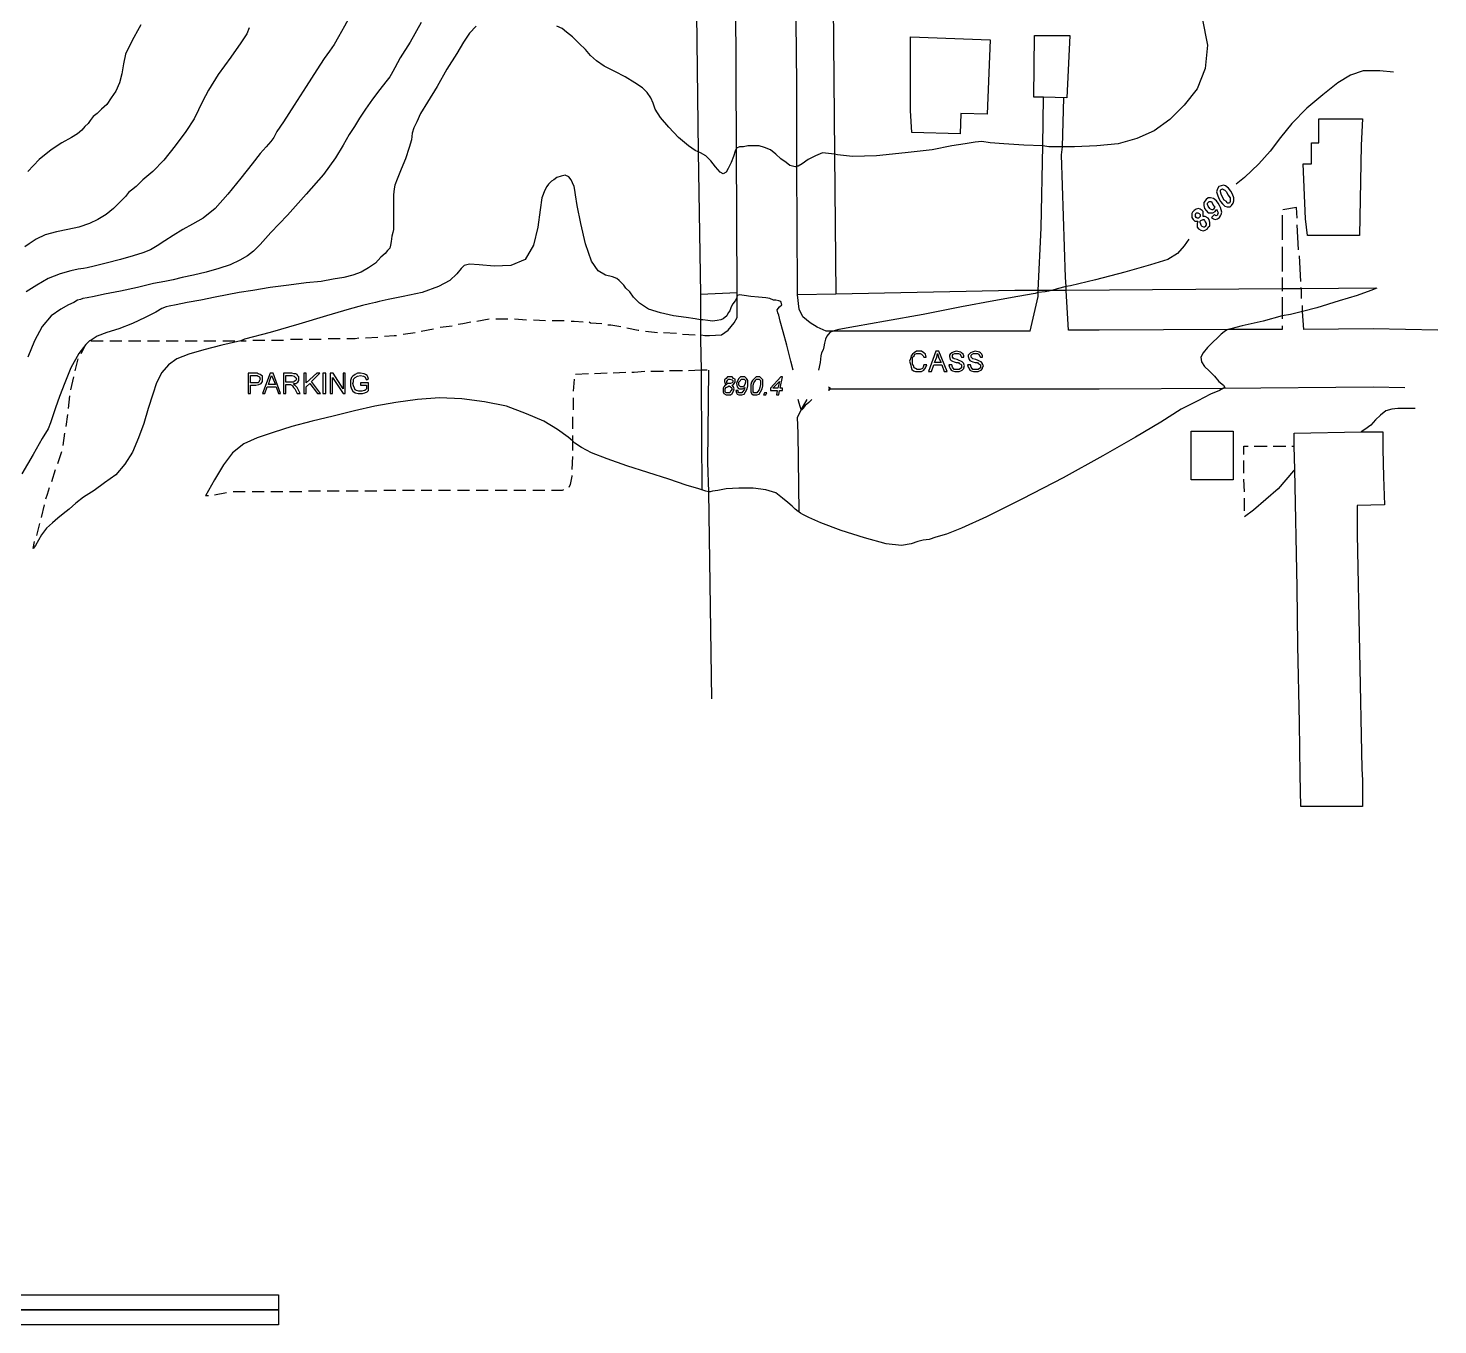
# Model space of a CAD drawing. Header units: feet. Extents: x -3749 to 15459, y 505 to 24761.
# Drawn here: x 6705 to 14199, y 505 to 7399 of the extents above; entities that cross this region are included whole.
import ezdxf

# ---------------------------------------------------------------- set-up
doc = ezdxf.new("R2010")
doc.units = ezdxf.units.FT
for name, color, linetype in [('Buildings', 2, 'CONTINUOUS'), ('Streets', 4, 'CONTINUOUS'), ('Topo Lines', 6, 'CONTINUOUS')]:
    doc.layers.add(name, color=color, linetype=linetype)

msp = doc.modelspace()

# ---------------------------------------------------------------- linework, layer by layer
at = {"layer": 'Buildings'}
for points in [[(11819.2, 7337.1), (11803.2, 6941.1), (11663.2, 6945.1), (11659.2, 6837.1), (11403.2, 6845.1), (11395.2, 6961.1), (11395.2, 7353.1), (11819.2, 7337.1)], [(12243.2, 7361.1), (12227.2, 7029.1), (12103.2, 7033.1), (12051.2, 7033.1), (12055.2, 7361.1), (12243.2, 7361.1)], [(13799.2, 6917.1), (13791.2, 6777.1), (13783.2, 6297.1), (13507.2, 6297.1), (13495.2, 6385.1), (13483.2, 6677.1), (13527.2, 6677.1), (13527.2, 6789.1), (13567.2, 6789.1), (13567.2, 6917.1), (13799.2, 6917.1)], [(13055.2, 6465.1), (13067.2, 6453.1), (13079.2, 6449.1), (13095.2, 6449.1), (13103.2, 6457.1), (13111.2, 6469.1), (13115.2, 6481.1), (13115.2, 6497.1), (13107.2, 6517.1), (13099.2, 6533.1), (13087.2, 6549.1), (13071.2, 6561.1), (13059.2, 6565.1), (13047.2, 6561.1), (13035.2, 6557.1), (13027.2, 6545.1), (13023.2, 6529.1), (13027.2, 6513.1), (13035.2, 6493.1), (13043.2, 6477.1), (13055.2, 6465.1)], [(13075.2, 6477.1), (13063.2, 6485.1), (13055.2, 6501.1), (13047.2, 6517.1), (13043.2, 6529.1), (13043.2, 6537.1), (13047.2, 6541.1), (13055.2, 6545.1), (13059.2, 6541.1), (13067.2, 6537.1), (13075.2, 6529.1), (13083.2, 6513.1), (13095.2, 6497.1), (13095.2, 6481.1), (13095.2, 6477.1), (13091.2, 6469.1), (13083.2, 6469.1), (13079.2, 6469.1), (13075.2, 6477.1)], [(12995.2, 6393.1), (13007.2, 6385.1), (13015.2, 6381.1), (13027.2, 6385.1), (13039.2, 6393.1), (13043.2, 6401.1), (13047.2, 6409.1), (13051.2, 6421.1), (13047.2, 6433.1), (13043.2, 6445.1), (13039.2, 6457.1), (13031.2, 6469.1), (13023.2, 6481.1), (13007.2, 6493.1), (12991.2, 6497.1), (12979.2, 6497.1), (12967.2, 6489.1), (12955.2, 6473.1), (12955.2, 6457.1), (12959.2, 6441.1), (12967.2, 6429.1), (12979.2, 6417.1), (12991.2, 6417.1), (13003.2, 6417.1), (13015.2, 6425.1), (13019.2, 6429.1), (13023.2, 6437.1), (13027.2, 6425.1), (13031.2, 6417.1), (13027.2, 6409.1), (13027.2, 6405.1), (13019.2, 6401.1), (13015.2, 6405.1), (13011.2, 6409.1), (12995.2, 6393.1)], [(12999.2, 6469.1), (13007.2, 6457.1), (13011.2, 6453.1), (13011.2, 6445.1), (13007.2, 6437.1), (13003.2, 6433.1), (12999.2, 6433.1), (12991.2, 6437.1), (12987.2, 6441.1), (12979.2, 6453.1), (12975.2, 6461.1), (12975.2, 6469.1), (12979.2, 6473.1), (12983.2, 6477.1), (12987.2, 6477.1), (12995.2, 6477.1), (12999.2, 6469.1)], [(13451.2, 6389.1), (13447.2, 6445.1), (13375.2, 6433.1)], [(12923.2, 6373.1), (12919.2, 6361.1), (12919.2, 6353.1), (12919.2, 6341.1), (12927.2, 6333.1), (12939.2, 6325.1), (12951.2, 6321.1), (12963.2, 6325.1), (12975.2, 6333.1), (12979.2, 6341.1), (12987.2, 6349.1), (12987.2, 6357.1), (12987.2, 6365.1), (12983.2, 6381.1), (12979.2, 6389.1), (12963.2, 6397.1), (12951.2, 6397.1), (12951.2, 6409.1), (12951.2, 6417.1), (12951.2, 6425.1), (12947.2, 6429.1), (12935.2, 6437.1), (12927.2, 6441.1), (12915.2, 6437.1), (12903.2, 6429.1), (12895.2, 6421.1), (12891.2, 6413.1), (12891.2, 6401.1), (12891.2, 6393.1), (12899.2, 6381.1), (12907.2, 6373.1), (12923.2, 6373.1)], [(12915.2, 6393.1), (12911.2, 6397.1), (12911.2, 6405.1), (12911.2, 6409.1), (12915.2, 6417.1), (12923.2, 6417.1), (12931.2, 6413.1), (12935.2, 6409.1), (12935.2, 6405.1), (12935.2, 6397.1), (12931.2, 6393.1), (12927.2, 6389.1), (12923.2, 6389.1), (12919.2, 6389.1), (12915.2, 6393.1)], [(12943.2, 6349.1), (12939.2, 6357.1), (12935.2, 6365.1), (12935.2, 6373.1), (12939.2, 6377.1), (12951.2, 6381.1), (12955.2, 6381.1), (12959.2, 6377.1), (12963.2, 6369.1), (12967.2, 6361.1), (12967.2, 6353.1), (12963.2, 6345.1), (12959.2, 6341.1), (12955.2, 6341.1), (12947.2, 6345.1), (12943.2, 6349.1)], [(13371.2, 6405.1), (13371.2, 6273.1)], [(13459.2, 6221.1), (13451.2, 6353.1)], [(13371.2, 6237.1), (13371.2, 6105.1)], [(13471.2, 6053.1), (13463.2, 6189.1)], [(13371.2, 6073.1), (13371.2, 6013.1)], [(13371.2, 6013.1), (13371.2, 6001.1)], [(13475.2, 6013.1), (13471.2, 6021.1)], [(13475.2, 5961.1), (13475.2, 6013.1)], [(13371.2, 5969.1), (13371.2, 5921.1), (13371.2, 5869.1)], [(13479.2, 5893.1), (13479.2, 5925.1)], [(9091.2, 5841.1), (9155.2, 5853.1)], [(9191.2, 5853.1), (9255.2, 5853.1)], [(9291.2, 5853.1), (9355.2, 5849.1)], [(9391.2, 5849.1), (9455.2, 5845.1)], [(13371.2, 5869.1), (13371.2, 5853.1)], [(13487.2, 5797.1), (13479.2, 5893.1)], [(8699.2, 5773.1), (8763.2, 5781.1), (8763.2, 5781.1)], [(8795.2, 5789.1), (8859.2, 5801.1), (8859.2, 5801.1)], [(8895.2, 5809.1), (8959.2, 5817.1)], [(8991.2, 5825.1), (9015.2, 5829.1), (9059.2, 5837.1)], [(9491.2, 5845.1), (9555.2, 5845.1)], [(9591.2, 5841.1), (9607.2, 5841.1), (9655.2, 5837.1)], [(9687.2, 5837.1), (9695.2, 5833.1), (9755.2, 5829.1)], [(9787.2, 5821.1), (9803.2, 5821.1), (9855.2, 5813.1)], [(9887.2, 5805.1), (9947.2, 5793.1), (9951.2, 5793.1)], [(9987.2, 5789.1), (10051.2, 5781.1)], [(10083.2, 5781.1), (10151.2, 5777.1)], [(10183.2, 5773.1), (10251.2, 5769.1)], [(13371.2, 5817.1), (13371.2, 5797.1)], [(6987.2, 5669.1), (7011.2, 5717.1)], [(7011.2, 5717.1), (7015.2, 5721.1), (7015.2, 5721.1)], [(7039.2, 5737.1), (7103.2, 5737.1)], [(7139.2, 5737.1), (7203.2, 5737.1)], [(7239.2, 5737.1), (7303.2, 5737.1)], [(7339.2, 5737.1), (7403.2, 5737.1)], [(7439.2, 5737.1), (7503.2, 5737.1)], [(7539.2, 5737.1), (7603.2, 5737.1)], [(7639.2, 5737.1), (7703.2, 5737.1)], [(7739.2, 5737.1), (7803.2, 5737.1)], [(7835.2, 5737.1), (7863.2, 5737.1)], [(7899.2, 5741.1), (7963.2, 5741.1)], [(7999.2, 5741.1), (8063.2, 5741.1)], [(8099.2, 5745.1), (8163.2, 5745.1)], [(8199.2, 5745.1), (8263.2, 5745.1)], [(8299.2, 5749.1), (8363.2, 5749.1)], [(8399.2, 5749.1), (8443.2, 5749.1), (8463.2, 5753.1)], [(8499.2, 5753.1), (8563.2, 5757.1)], [(8599.2, 5761.1), (8651.2, 5765.1), (8663.2, 5765.1)], [(10283.2, 5769.1), (10303.2, 5765.1), (10327.2, 5765.1)], [(6955.2, 5577.1), (6971.2, 5641.1)], [(11467.2, 5609.1), (11463.2, 5597.1), (11459.2, 5589.1), (11447.2, 5585.1), (11439.2, 5585.1), (11431.2, 5585.1), (11423.2, 5589.1), (11415.2, 5593.1), (11411.2, 5605.1), (11407.2, 5613.1), (11407.2, 5629.1), (11407.2, 5649.1), (11415.2, 5657.1), (11419.2, 5665.1), (11427.2, 5669.1), (11439.2, 5669.1), (11447.2, 5669.1), (11455.2, 5665.1), (11463.2, 5657.1), (11467.2, 5649.1), (11479.2, 5649.1), (11475.2, 5665.1), (11467.2, 5673.1), (11455.2, 5681.1), (11439.2, 5681.1), (11427.2, 5681.1), (11415.2, 5673.1), (11407.2, 5665.1), (11399.2, 5657.1), (11395.2, 5641.1), (11391.2, 5629.1), (11395.2, 5613.1), (11399.2, 5597.1), (11403.2, 5585.1), (11411.2, 5577.1), (11423.2, 5573.1), (11439.2, 5573.1), (11455.2, 5573.1), (11467.2, 5581.1), (11475.2, 5593.1), (11483.2, 5609.1), (11467.2, 5609.1)], [(11491.2, 5573.1), (11507.2, 5573.1), (11519.2, 5609.1), (11563.2, 5609.1), (11575.2, 5573.1), (11591.2, 5573.1), (11547.2, 5681.1), (11531.2, 5681.1), (11491.2, 5573.1)], [(11523.2, 5621.1), (11535.2, 5649.1), (11539.2, 5669.1), (11543.2, 5657.1), (11547.2, 5645.1), (11559.2, 5621.1), (11523.2, 5621.1)], [(11599.2, 5609.1), (11603.2, 5597.1), (11607.2, 5589.1), (11611.2, 5581.1), (11619.2, 5577.1), (11631.2, 5573.1), (11643.2, 5573.1), (11655.2, 5573.1), (11663.2, 5577.1), (11671.2, 5581.1), (11679.2, 5589.1), (11679.2, 5593.1), (11683.2, 5605.1), (11679.2, 5613.1), (11679.2, 5617.1), (11671.2, 5625.1), (11663.2, 5629.1), (11655.2, 5633.1), (11643.2, 5637.1), (11627.2, 5641.1), (11623.2, 5645.1), (11619.2, 5649.1), (11619.2, 5653.1), (11619.2, 5661.1), (11623.2, 5665.1), (11631.2, 5669.1), (11643.2, 5669.1), (11651.2, 5669.1), (11659.2, 5665.1), (11663.2, 5657.1), (11667.2, 5649.1), (11679.2, 5649.1), (11679.2, 5657.1), (11675.2, 5665.1), (11667.2, 5673.1), (11663.2, 5677.1), (11639.2, 5681.1), (11623.2, 5677.1), (11615.2, 5673.1), (11607.2, 5665.1), (11603.2, 5661.1), (11603.2, 5653.1), (11607.2, 5637.1), (11611.2, 5633.1), (11619.2, 5629.1), (11627.2, 5625.1), (11639.2, 5621.1), (11651.2, 5621.1), (11655.2, 5617.1), (11663.2, 5613.1), (11667.2, 5609.1), (11667.2, 5601.1), (11667.2, 5593.1), (11655.2, 5585.1), (11643.2, 5585.1), (11627.2, 5585.1), (11619.2, 5597.1), (11615.2, 5609.1), (11599.2, 5609.1)], [(11699.2, 5609.1), (11703.2, 5597.1), (11707.2, 5589.1), (11711.2, 5581.1), (11719.2, 5577.1), (11731.2, 5573.1), (11743.2, 5573.1), (11755.2, 5573.1), (11763.2, 5577.1), (11771.2, 5581.1), (11779.2, 5589.1), (11779.2, 5593.1), (11783.2, 5605.1), (11779.2, 5613.1), (11779.2, 5617.1), (11771.2, 5625.1), (11763.2, 5629.1), (11755.2, 5633.1), (11743.2, 5637.1), (11727.2, 5641.1), (11723.2, 5645.1), (11719.2, 5649.1), (11719.2, 5653.1), (11719.2, 5661.1), (11723.2, 5665.1), (11731.2, 5669.1), (11743.2, 5669.1), (11751.2, 5669.1), (11759.2, 5665.1), (11763.2, 5657.1), (11767.2, 5649.1), (11779.2, 5649.1), (11779.2, 5657.1), (11775.2, 5665.1), (11767.2, 5673.1), (11763.2, 5677.1), (11739.2, 5681.1), (11723.2, 5677.1), (11715.2, 5673.1), (11707.2, 5665.1), (11703.2, 5661.1), (11703.2, 5653.1), (11707.2, 5637.1), (11711.2, 5633.1), (11719.2, 5629.1), (11727.2, 5625.1), (11739.2, 5621.1), (11751.2, 5621.1), (11755.2, 5617.1), (11763.2, 5613.1), (11767.2, 5609.1), (11767.2, 5601.1), (11767.2, 5593.1), (11755.2, 5585.1), (11743.2, 5585.1), (11727.2, 5585.1), (11719.2, 5597.1), (11715.2, 5609.1), (11699.2, 5609.1)], [(7875.2, 5457.1), (7887.2, 5457.1), (7887.2, 5501.1), (7915.2, 5501.1), (7931.2, 5505.1), (7943.2, 5509.1), (7951.2, 5521.1), (7951.2, 5533.1), (7951.2, 5549.1), (7939.2, 5557.1), (7927.2, 5561.1), (7923.2, 5565.1), (7911.2, 5565.1), (7875.2, 5565.1), (7875.2, 5457.1)], [(7887.2, 5513.1), (7887.2, 5553.1), (7915.2, 5553.1), (7923.2, 5553.1), (7927.2, 5549.1), (7935.2, 5545.1), (7939.2, 5533.1), (7935.2, 5525.1), (7931.2, 5517.1), (7927.2, 5513.1), (7915.2, 5513.1), (7887.2, 5513.1)], [(7951.2, 5457.1), (7963.2, 5457.1), (7975.2, 5493.1), (8023.2, 5493.1), (8035.2, 5457.1), (8047.2, 5457.1), (8007.2, 5565.1), (7991.2, 5565.1), (7951.2, 5457.1)], [(7983.2, 5505.1), (7991.2, 5533.1), (7999.2, 5553.1), (8003.2, 5541.1), (8007.2, 5533.1), (8019.2, 5505.1), (7983.2, 5505.1)], [(8063.2, 5457.1), (8075.2, 5457.1), (8075.2, 5505.1), (8091.2, 5505.1), (8099.2, 5505.1), (8107.2, 5501.1), (8111.2, 5497.1), (8115.2, 5489.1), (8123.2, 5481.1), (8135.2, 5457.1), (8151.2, 5457.1), (8135.2, 5489.1), (8123.2, 5501.1), (8115.2, 5509.1), (8127.2, 5509.1), (8139.2, 5517.1), (8143.2, 5525.1), (8143.2, 5537.1), (8143.2, 5545.1), (8139.2, 5549.1), (8135.2, 5557.1), (8127.2, 5561.1), (8119.2, 5561.1), (8107.2, 5565.1), (8063.2, 5565.1), (8063.2, 5457.1)], [(8075.2, 5517.1), (8075.2, 5553.1), (8107.2, 5553.1), (8119.2, 5549.1), (8123.2, 5545.1), (8127.2, 5541.1), (8131.2, 5533.1), (8127.2, 5525.1), (8119.2, 5521.1), (8115.2, 5517.1), (8107.2, 5517.1), (8075.2, 5517.1)], [(8171.2, 5457.1), (8183.2, 5457.1), (8183.2, 5493.1), (8203.2, 5509.1), (8243.2, 5457.1), (8259.2, 5457.1), (8211.2, 5521.1), (8255.2, 5565.1), (8239.2, 5565.1), (8183.2, 5513.1), (8183.2, 5565.1), (8171.2, 5565.1), (8171.2, 5457.1)], [(8271.2, 5457.1), (8287.2, 5457.1), (8287.2, 5565.1), (8271.2, 5565.1), (8271.2, 5457.1)], [(8311.2, 5457.1), (8323.2, 5457.1), (8323.2, 5541.1), (8379.2, 5457.1), (8391.2, 5457.1), (8391.2, 5565.1), (8379.2, 5565.1), (8379.2, 5481.1), (8327.2, 5565.1), (8311.2, 5565.1), (8311.2, 5457.1)], [(8471.2, 5501.1), (8503.2, 5501.1), (8503.2, 5481.1), (8495.2, 5473.1), (8491.2, 5473.1), (8479.2, 5469.1), (8471.2, 5469.1), (8463.2, 5469.1), (8451.2, 5473.1), (8443.2, 5477.1), (8439.2, 5485.1), (8435.2, 5497.1), (8431.2, 5509.1), (8435.2, 5521.1), (8435.2, 5533.1), (8443.2, 5541.1), (8455.2, 5549.1), (8471.2, 5553.1), (8487.2, 5549.1), (8495.2, 5545.1), (8503.2, 5529.1), (8515.2, 5533.1), (8511.2, 5545.1), (8507.2, 5553.1), (8499.2, 5557.1), (8491.2, 5561.1), (8471.2, 5565.1), (8455.2, 5565.1), (8443.2, 5557.1), (8431.2, 5549.1), (8423.2, 5541.1), (8419.2, 5525.1), (8419.2, 5509.1), (8419.2, 5497.1), (8423.2, 5481.1), (8431.2, 5469.1), (8443.2, 5461.1), (8459.2, 5457.1), (8471.2, 5457.1), (8483.2, 5457.1), (8495.2, 5461.1), (8507.2, 5465.1), (8515.2, 5473.1), (8515.2, 5513.1), (8471.2, 5513.1), (8471.2, 5501.1)], [(9683.2, 5561.1), (9615.2, 5557.1)], [(9783.2, 5565.1), (9715.2, 5561.1)], [(9883.2, 5569.1), (9815.2, 5565.1)], [(9983.2, 5573.1), (9927.2, 5569.1), (9915.2, 5569.1)], [(10083.2, 5573.1), (10015.2, 5573.1)], [(10183.2, 5577.1), (10115.2, 5577.1)], [(10283.2, 5581.1), (10215.2, 5577.1)], [(10315.2, 5581.1), (10283.2, 5581.1)], [(6931.2, 5477.1), (6947.2, 5545.1)], [(9607.2, 5533.1), (9603.2, 5469.1)], [(10419.2, 5505.1), (10411.2, 5501.1), (10403.2, 5493.1), (10399.2, 5485.1), (10399.2, 5473.1), (10399.2, 5465.1), (10403.2, 5457.1), (10415.2, 5449.1), (10423.2, 5449.1), (10439.2, 5449.1), (10447.2, 5457.1), (10455.2, 5469.1), (10459.2, 5481.1), (10455.2, 5493.1), (10447.2, 5501.1), (10455.2, 5505.1), (10459.2, 5509.1), (10463.2, 5517.1), (10463.2, 5521.1), (10463.2, 5533.1), (10455.2, 5537.1), (10447.2, 5545.1), (10435.2, 5545.1), (10423.2, 5545.1), (10415.2, 5537.1), (10407.2, 5529.1), (10407.2, 5521.1), (10411.2, 5509.1), (10419.2, 5505.1)], [(10411.2, 5473.1), (10411.2, 5481.1), (10415.2, 5489.1), (10423.2, 5493.1), (10431.2, 5497.1), (10439.2, 5493.1), (10443.2, 5489.1), (10447.2, 5481.1), (10443.2, 5473.1), (10439.2, 5469.1), (10435.2, 5461.1), (10427.2, 5461.1), (10415.2, 5461.1), (10411.2, 5465.1), (10411.2, 5473.1)], [(10419.2, 5521.1), (10423.2, 5525.1), (10427.2, 5533.1), (10435.2, 5533.1), (10447.2, 5529.1), (10451.2, 5525.1), (10451.2, 5521.1), (10451.2, 5517.1), (10447.2, 5513.1), (10439.2, 5509.1), (10435.2, 5509.1), (10423.2, 5509.1), (10419.2, 5513.1), (10419.2, 5521.1)], [(10467.2, 5473.1), (10471.2, 5461.1), (10475.2, 5453.1), (10483.2, 5449.1), (10491.2, 5449.1), (10499.2, 5449.1), (10511.2, 5453.1), (10519.2, 5465.1), (10527.2, 5481.1), (10531.2, 5497.1), (10531.2, 5513.1), (10531.2, 5525.1), (10523.2, 5537.1), (10515.2, 5545.1), (10503.2, 5545.1), (10491.2, 5545.1), (10483.2, 5537.1), (10475.2, 5521.1), (10471.2, 5509.1), (10475.2, 5493.1), (10479.2, 5485.1), (10487.2, 5481.1), (10495.2, 5481.1), (10503.2, 5481.1), (10515.2, 5489.1), (10511.2, 5477.1), (10503.2, 5465.1), (10499.2, 5461.1), (10491.2, 5461.1), (10483.2, 5461.1), (10479.2, 5465.1), (10479.2, 5473.1), (10467.2, 5473.1)], [(10483.2, 5509.1), (10483.2, 5517.1), (10491.2, 5525.1), (10495.2, 5533.1), (10503.2, 5533.1), (10511.2, 5533.1), (10519.2, 5525.1), (10519.2, 5517.1), (10515.2, 5505.1), (10507.2, 5493.1), (10499.2, 5493.1), (10491.2, 5493.1), (10487.2, 5497.1), (10483.2, 5501.1), (10483.2, 5509.1)], [(10547.2, 5481.1), (10547.2, 5465.1), (10551.2, 5457.1), (10559.2, 5449.1), (10571.2, 5449.1), (10579.2, 5449.1), (10591.2, 5453.1), (10599.2, 5465.1), (10607.2, 5481.1), (10611.2, 5497.1), (10611.2, 5513.1), (10611.2, 5529.1), (10603.2, 5537.1), (10595.2, 5545.1), (10587.2, 5545.1), (10575.2, 5545.1), (10567.2, 5537.1), (10555.2, 5525.1), (10551.2, 5517.1), (10547.2, 5505.1), (10547.2, 5481.1)], [(10559.2, 5477.1), (10559.2, 5489.1), (10559.2, 5501.1), (10563.2, 5513.1), (10571.2, 5525.1), (10575.2, 5533.1), (10587.2, 5533.1), (10591.2, 5533.1), (10595.2, 5529.1), (10599.2, 5525.1), (10599.2, 5517.1), (10599.2, 5505.1), (10595.2, 5489.1), (10591.2, 5477.1), (10583.2, 5465.1), (10579.2, 5461.1), (10571.2, 5461.1), (10563.2, 5461.1), (10559.2, 5465.1), (10559.2, 5473.1), (10559.2, 5477.1)], [(10683.2, 5449.1), (10695.2, 5449.1), (10699.2, 5473.1), (10715.2, 5473.1), (10715.2, 5485.1), (10703.2, 5485.1), (10715.2, 5545.1), (10707.2, 5545.1), (10651.2, 5485.1), (10651.2, 5473.1), (10687.2, 5473.1), (10683.2, 5449.1)], [(10691.2, 5485.1), (10663.2, 5485.1), (10699.2, 5521.1), (10691.2, 5485.1)], [(6919.2, 5377.1), (6927.2, 5445.1)], [(9603.2, 5433.1), (9603.2, 5369.1)], [(10615.2, 5449.1), (10627.2, 5449.1), (10631.2, 5461.1), (10619.2, 5461.1), (10615.2, 5449.1)], [(6907.2, 5281.1), (6915.2, 5345.1)], [(9599.2, 5333.1), (9599.2, 5269.1)], [(13111.2, 4997.1), (12887.2, 4997.1), (12887.2, 5257.1), (13111.2, 5257.1), (13111.2, 4997.1)], [(13907.2, 5161.1), (13911.2, 5013.1), (13915.2, 4865.1), (13771.2, 4861.1), (13771.2, 4749.1), (13771.2, 4709.1), (13795.2, 3461.2), (13799.2, 3401.2), (13799.2, 3261.2), (13471.2, 3261.2), (13467.2, 3429.2), (13463.2, 3705.2), (13455.2, 4117.1), (13451.2, 4425.1), (13439.2, 5053.1), (13435.2, 5177.1), (13435.2, 5245.1), (13791.2, 5253.1), (13907.2, 5253.1), (13907.2, 5161.1)], [(6891.2, 5181.1), (6899.2, 5245.1)], [(9599.2, 5233.1), (9599.2, 5205.1)], [(9599.2, 5205.1), (9599.2, 5153.1)], [(13167.2, 5133.1), (13167.2, 5177.1), (13191.2, 5177.1)], [(13223.2, 5177.1), (13291.2, 5177.1)], [(13323.2, 5177.1), (13391.2, 5177.1)], [(13423.2, 5177.1), (13435.2, 5177.1)], [(6863.2, 5085.1), (6883.2, 5149.1)], [(9599.2, 5121.1), (9595.2, 5053.1)], [(13167.2, 5033.1), (13167.2, 5101.1)], [(6831.2, 4989.1), (6851.2, 5053.1)], [(9595.2, 5021.1), (9595.2, 5017.1), (9587.2, 4973.1), (9579.2, 4957.1)], [(6799.2, 4897.1), (6807.2, 4921.1), (6819.2, 4957.1)], [(13171.2, 4933.1), (13167.2, 5001.1)], [(7663.2, 4913.1), (7647.2, 4913.1)], [(7759.2, 4929.1), (7695.2, 4917.1)], [(7859.2, 4933.1), (7795.2, 4933.1), (7795.2, 4933.1)], [(7959.2, 4933.1), (7895.2, 4933.1)], [(8059.2, 4933.1), (7995.2, 4933.1)], [(8159.2, 4933.1), (8095.2, 4933.1)], [(8259.2, 4937.1), (8195.2, 4937.1)], [(8359.2, 4937.1), (8295.2, 4937.1)], [(8459.2, 4937.1), (8395.2, 4937.1)], [(8559.2, 4937.1), (8495.2, 4937.1)], [(8659.2, 4941.1), (8623.2, 4941.1), (8595.2, 4941.1)], [(8759.2, 4941.1), (8695.2, 4941.1)], [(8847.2, 4941.1), (8795.2, 4941.1)], [(8851.2, 4941.1), (8847.2, 4941.1)], [(8951.2, 4941.1), (8887.2, 4941.1)], [(9051.2, 4941.1), (8987.2, 4941.1)], [(9151.2, 4941.1), (9087.2, 4941.1)], [(9251.2, 4941.1), (9187.2, 4941.1)], [(9351.2, 4941.1), (9287.2, 4941.1)], [(9451.2, 4941.1), (9387.2, 4941.1)], [(9551.2, 4945.1), (9543.2, 4941.1), (9487.2, 4941.1)], [(13171.2, 4833.1), (13171.2, 4901.1)], [(6775.2, 4797.1), (6791.2, 4865.1)], [(13171.2, 4801.1), (13171.2, 4801.1)], [(6751.2, 4701.1), (6767.2, 4765.1)], [(6731.2, 4633.1), (6739.2, 4669.1)]]:
    msp.add_lwpolyline(points, dxfattribs=at)
at = {"layer": 'Streets'}
for points in [[(10255.2, 7769.1), (10267.2, 6741.1)], [(10983.2, 7725.1), (10991.2, 6729.1)], [(10471.2, 6761.1), (10467.2, 7553.1)], [(10471.2, 6761.1), (10467.2, 7553.1)], [(10791.2, 6665.1), (10791.2, 7101.1), (10787.2, 7437.1)], [(12099.2, 6773.1), (12103.2, 7033.1)], [(12203.2, 6769.1), (12211.2, 7029.1)], [(10475.2, 5977.1), (10475.2, 5993.1), (10471.2, 6761.1)], [(10475.2, 5993.1), (10471.2, 6761.1)], [(12075.2, 6005.1), (12091.2, 6337.1), (12099.2, 6773.1)], [(12223.2, 6025.1), (12219.2, 6073.1), (12199.2, 6725.1), (12203.2, 6769.1)], [(10267.2, 6741.1), (10279.2, 5985.1)], [(10991.2, 6729.1), (10999.2, 5985.1)], [(10795.2, 5981.1), (10795.2, 6013.1), (10791.2, 6665.1)], [(12075.2, 6005.1), (11951.2, 6005.1), (10999.2, 5985.1)], [(12031.2, 5789.1), (12075.2, 5973.1), (12075.2, 5993.1), (12075.2, 6005.1)], [(12147.2, 6005.1), (12075.2, 6005.1)], [(12223.2, 6005.1), (12147.2, 6005.1)], [(12235.2, 5793.1), (12223.2, 6005.1), (12223.2, 6025.1)], [(13371.2, 6013.1), (12223.2, 6005.1)], [(13475.2, 6013.1), (13371.2, 6013.1)], [(13867.2, 6017.1), (13475.2, 6013.1)], [(10279.2, 5985.1), (10475.2, 5993.1)], [(10279.2, 5985.1), (10279.2, 5849.1)], [(10327.2, 5765.1), (10391.2, 5769.1), (10427.2, 5793.1), (10459.2, 5833.1), (10475.2, 5861.1), (10475.2, 5933.1)], [(10475.2, 5977.1), (10475.2, 5993.1)], [(10475.2, 5933.1), (10475.2, 5977.1)], [(10475.2, 5933.1), (10475.2, 5977.1)], [(10999.2, 5985.1), (10795.2, 5981.1)], [(10983.2, 5789.1), (10947.2, 5789.1), (10899.2, 5809.1), (10863.2, 5833.1), (10823.2, 5865.1), (10803.2, 5905.1), (10795.2, 5981.1)], [(10279.2, 5849.1), (10279.2, 5769.1)], [(12031.2, 5789.1), (10983.2, 5789.1)], [(13083.2, 5797.1), (12399.2, 5793.1), (12235.2, 5793.1)], [(13371.2, 5797.1), (13083.2, 5797.1)], [(14199.2, 5793.1), (13855.2, 5801.1), (13487.2, 5797.1)], [(10279.2, 5769.1), (10279.2, 5745.1), (10283.2, 5581.1)], [(10283.2, 5581.1), (10283.2, 5505.1)], [(10319.2, 5089.1), (10323.2, 5581.1)], [(10319.2, 5089.1), (10323.2, 5581.1)], [(10283.2, 5505.1), (10287.2, 4945.1)], [(10959.2, 5481.1), (10967.2, 5481.1), (12399.2, 5481.1), (13059.2, 5485.1)], [(13059.2, 5485.1), (13855.2, 5493.1), (14023.2, 5489.1)], [(10815.2, 5369.1), (10847.2, 5425.1)], [(10803.2, 4825.1), (10799.2, 5245.1), (10795.2, 5329.1), (10815.2, 5369.1)], [(10323.2, 4933.1), (10319.2, 5089.1)], [(10323.2, 4933.1), (10319.2, 5089.1)], [(10339.2, 3833.1), (10323.2, 4933.1)], [(10339.2, 3833.1), (10323.2, 4933.1)]]:
    msp.add_lwpolyline(points, dxfattribs=at)
for points in [[(6475.2, 585.2), (6475.2, 665.2), (8035.2, 665.2), (8035.2, 585.2), (6475.2, 585.2), (6475.2, 585.2)], [(6475.2, 505.2), (6475.2, 585.2), (8035.2, 585.2), (8035.2, 505.2), (6475.2, 505.2), (6475.2, 505.2)]]:
    msp.add_lwpolyline(points, close=True, dxfattribs=at)
at = {"layer": 'Topo Lines'}
for points in [[(12815.2, 7797.1), (12847.2, 7725.1), (12899.2, 7597.1), (12947.2, 7453.1), (12975.2, 7309.1), (12963.2, 7185.1), (12919.2, 7077.1), (12851.2, 6989.1), (12775.2, 6913.1), (12691.2, 6853.1), (12599.2, 6813.1), (12499.2, 6785.1), (12387.2, 6773.1), (12267.2, 6769.1), (12203.2, 6769.1)], [(8599.2, 7753.1), (8555.2, 7701.1), (8483.2, 7585.1), (8427.2, 7485.1), (8387.2, 7409.1), (8355.2, 7353.1), (8331.2, 7313.1), (8307.2, 7277.1), (8279.2, 7237.1), (8239.2, 7177.1), (8183.2, 7089.1), (8119.2, 6989.1), (8063.2, 6901.1), (8027.2, 6849.1), (8011.2, 6817.1)], [(8795.2, 7429.1), (8735.2, 7325.1), (8683.2, 7241.1), (8655.2, 7189.1), (8643.2, 7169.1), (8635.2, 7153.1), (8627.2, 7141.1), (8607.2, 7113.1), (8575.2, 7073.1), (8535.2, 7021.1), (8499.2, 6969.1), (8467.2, 6921.1), (8439.2, 6877.1), (8411.2, 6833.1), (8379.2, 6777.1), (8339.2, 6709.1), (8275.2, 6621.1), (8183.2, 6517.1), (8083.2, 6405.1), (7995.2, 6313.1), (7939.2, 6249.1), (7903.2, 6213.1), (7871.2, 6189.1), (7831.2, 6165.1), (7779.2, 6141.1), (7719.2, 6121.1), (7651.2, 6101.1), (7583.2, 6085.1), (7523.2, 6073.1), (7475.2, 6061.1), (7431.2, 6053.1), (7371.2, 6041.1), (7287.2, 6021.1), (7195.2, 6001.1), (7111.2, 5985.1), (7055.2, 5973.1), (7019.2, 5965.1), (6995.2, 5961.1), (6983.2, 5957.1), (6967.2, 5953.1), (6947.2, 5941.1), (6919.2, 5929.1), (6879.2, 5905.1), (6827.2, 5869.1), (6779.2, 5813.1), (6739.2, 5737.1), (6703.2, 5649.1)], [(7879.2, 7401.1), (7867.2, 7369.1), (7835.2, 7321.1), (7783.2, 7245.1), (7715.2, 7153.1), (7663.2, 7069.1), (7631.2, 7009.1), (7611.2, 6965.1), (7587.2, 6917.1), (7543.2, 6849.1), (7487.2, 6773.1), (7427.2, 6697.1), (7367.2, 6637.1), (7315.2, 6593.1), (7279.2, 6557.1), (7255.2, 6537.1), (7239.2, 6525.1), (7223.2, 6505.1), (7195.2, 6477.1), (7159.2, 6441.1), (7119.2, 6409.1), (7075.2, 6381.1), (7031.2, 6361.1), (6975.2, 6341.1), (6915.2, 6329.1), (6855.2, 6317.1), (6795.2, 6301.1), (6747.2, 6277.1), (6711.2, 6253.1), (6687.2, 6237.1)], [(7303.2, 7417.1), (7287.2, 7385.1), (7267.2, 7349.1), (7243.2, 7305.1), (7223.2, 7261.1), (7211.2, 7209.1), (7203.2, 7157.1), (7191.2, 7109.1), (7171.2, 7065.1), (7147.2, 7029.1), (7123.2, 6993.1), (7095.2, 6969.1), (7071.2, 6945.1), (7051.2, 6929.1), (7035.2, 6909.1), (7023.2, 6893.1), (7007.2, 6877.1), (6991.2, 6857.1), (6967.2, 6837.1), (6935.2, 6817.1), (6883.2, 6789.1), (6827.2, 6753.1), (6763.2, 6701.1), (6703.2, 6637.1)], [(9087.2, 7409.1), (9051.2, 7373.1), (9019.2, 7325.1), (8983.2, 7265.1), (8931.2, 7181.1), (8879.2, 7089.1), (8827.2, 7005.1), (8791.2, 6945.1), (8771.2, 6901.1), (8755.2, 6869.1), (8747.2, 6841.1), (8743.2, 6805.1), (8731.2, 6765.1), (8711.2, 6705.1), (8687.2, 6649.1), (8667.2, 6597.1), (8655.2, 6565.1), (8651.2, 6545.1), (8647.2, 6513.1), (8647.2, 6469.1), (8647.2, 6417.1), (8647.2, 6373.1), (8647.2, 6345.1), (8647.2, 6329.1), (8643.2, 6313.1), (8639.2, 6293.1), (8635.2, 6265.1), (8631.2, 6245.1), (8627.2, 6229.1), (8615.2, 6217.1), (8603.2, 6201.1), (8579.2, 6181.1), (8551.2, 6149.1), (8515.2, 6125.1), (8475.2, 6101.1), (8431.2, 6085.1), (8383.2, 6073.1), (8327.2, 6065.1), (8263.2, 6053.1), (8183.2, 6045.1), (8091.2, 6033.1), (7991.2, 6021.1), (7899.2, 6005.1), (7827.2, 5993.1), (7763.2, 5981.1), (7699.2, 5969.1), (7623.2, 5953.1), (7551.2, 5941.1), (7491.2, 5929.1), (7455.2, 5921.1), (7439.2, 5917.1), (7415.2, 5909.1), (7383.2, 5889.1), (7327.2, 5861.1), (7259.2, 5829.1), (7187.2, 5801.1), (7123.2, 5781.1), (7071.2, 5761.1), (7035.2, 5737.1)], [(10267.2, 6741.1), (10251.2, 6749.1), (10215.2, 6773.1), (10163.2, 6817.1), (10111.2, 6873.1), (10067.2, 6925.1), (10039.2, 6969.1), (10027.2, 7001.1), (10015.2, 7029.1), (9995.2, 7057.1), (9971.2, 7081.1), (9931.2, 7109.1), (9879.2, 7141.1), (9823.2, 7169.1), (9767.2, 7197.1), (9727.2, 7225.1), (9695.2, 7253.1), (9667.2, 7285.1), (9635.2, 7317.1), (9599.2, 7353.1), (9567.2, 7377.1), (9543.2, 7397.1), (9515.2, 7409.1)], [(13963.2, 7165.1), (13891.2, 7173.1), (13803.2, 7173.1), (13735.2, 7149.1), (13667.2, 7109.1), (13587.2, 7045.1), (13503.2, 6973.1), (13423.2, 6893.1), (13363.2, 6817.1), (13307.2, 6745.1), (13247.2, 6677.1), (13171.2, 6605.1), (13127.2, 6569.1)], [(8011.2, 6817.1), (7995.2, 6797.1), (7971.2, 6769.1), (7939.2, 6733.1), (7895.2, 6677.1), (7835.2, 6601.1), (7767.2, 6517.1), (7699.2, 6441.1), (7635.2, 6389.1), (7579.2, 6357.1), (7527.2, 6329.1), (7475.2, 6297.1), (7431.2, 6269.1), (7391.2, 6241.1), (7355.2, 6221.1), (7315.2, 6205.1), (7263.2, 6189.1), (7195.2, 6169.1), (7119.2, 6149.1), (7055.2, 6133.1), (7019.2, 6125.1), (6999.2, 6121.1), (6971.2, 6117.1), (6931.2, 6109.1), (6875.2, 6093.1), (6811.2, 6069.1), (6751.2, 6033.1), (6695.2, 5997.1)], [(10471.2, 6761.1), (10463.2, 6745.1), (10455.2, 6717.1)], [(10791.2, 6665.1), (10783.2, 6661.1), (10755.2, 6669.1), (10735.2, 6685.1), (10707.2, 6705.1), (10679.2, 6729.1), (10651.2, 6753.1), (10619.2, 6765.1), (10591.2, 6773.1), (10559.2, 6773.1), (10531.2, 6773.1), (10507.2, 6769.1), (10487.2, 6769.1), (10471.2, 6761.1)], [(12203.2, 6769.1), (12131.2, 6769.1), (12099.2, 6773.1), (11999.2, 6777.1), (11891.2, 6785.1), (11819.2, 6789.1), (11775.2, 6797.1), (11739.2, 6793.1), (11687.2, 6785.1), (11615.2, 6773.1), (11511.2, 6753.1), (11367.2, 6737.1), (11215.2, 6721.1), (11087.2, 6717.1), (11007.2, 6725.1), (10991.2, 6729.1)], [(10455.2, 6717.1), (10443.2, 6685.1), (10427.2, 6653.1), (10415.2, 6633.1), (10399.2, 6625.1), (10383.2, 6633.1), (10359.2, 6661.1), (10335.2, 6693.1), (10307.2, 6721.1), (10279.2, 6737.1), (10267.2, 6741.1)], [(10991.2, 6729.1), (10959.2, 6733.1), (10927.2, 6737.1), (10891.2, 6721.1), (10851.2, 6701.1), (10819.2, 6677.1), (10799.2, 6665.1), (10791.2, 6665.1)], [(10279.2, 5849.1), (10251.2, 5853.1), (10203.2, 5861.1), (10135.2, 5869.1), (10067.2, 5885.1), (10003.2, 5905.1), (9955.2, 5937.1), (9923.2, 5969.1), (9903.2, 5997.1), (9883.2, 6017.1), (9871.2, 6033.1), (9859.2, 6045.1), (9847.2, 6057.1), (9835.2, 6069.1), (9811.2, 6077.1), (9775.2, 6085.1), (9735.2, 6109.1), (9699.2, 6161.1), (9667.2, 6253.1), (9643.2, 6361.1), (9623.2, 6457.1), (9615.2, 6513.1), (9611.2, 6537.1), (9607.2, 6557.1), (9599.2, 6577.1), (9591.2, 6593.1), (9579.2, 6609.1), (9559.2, 6617.1), (9539.2, 6613.1), (9515.2, 6605.1), (9499.2, 6593.1), (9487.2, 6585.1), (9479.2, 6577.1), (9471.2, 6569.1), (9463.2, 6557.1), (9451.2, 6537.1), (9435.2, 6497.1), (9427.2, 6433.1), (9415.2, 6341.1), (9391.2, 6245.1), (9347.2, 6169.1), (9271.2, 6137.1), (9183.2, 6133.1), (9103.2, 6141.1), (9051.2, 6145.1), (9023.2, 6137.1), (9007.2, 6121.1), (8983.2, 6093.1), (8947.2, 6057.1), (8887.2, 6025.1), (8799.2, 5993.1), (8699.2, 5973.1), (8619.2, 5957.1), (8571.2, 5945.1), (8551.2, 5941.1), (8535.2, 5937.1), (8519.2, 5933.1)], [(12875.2, 6277.1), (12851.2, 6241.1), (12815.2, 6201.1), (12763.2, 6169.1), (12671.2, 6141.1), (12535.2, 6101.1), (12379.2, 6061.1), (12247.2, 6029.1), (12223.2, 6025.1)], [(12147.2, 6005.1), (12131.2, 6001.1), (12111.2, 5997.1), (12075.2, 5993.1)], [(12223.2, 6025.1), (12175.2, 6013.1), (12147.2, 6005.1)], [(13875.2, 6017.1), (13843.2, 6005.1), (13771.2, 5977.1), (13675.2, 5949.1), (13555.2, 5913.1), (13479.2, 5893.1)], [(8519.2, 5933.1), (8483.2, 5925.1), (8411.2, 5905.1), (8291.2, 5869.1), (8143.2, 5825.1), (7991.2, 5781.1), (7855.2, 5745.1), (7835.2, 5737.1)], [(10475.2, 5977.1), (10471.2, 5961.1), (10463.2, 5949.1), (10451.2, 5933.1), (10443.2, 5917.1), (10435.2, 5897.1), (10427.2, 5885.1), (10419.2, 5869.1), (10399.2, 5853.1), (10387.2, 5849.1), (10367.2, 5845.1), (10343.2, 5841.1), (10319.2, 5845.1), (10291.2, 5849.1), (10279.2, 5849.1)], [(10771.2, 5581.1), (10759.2, 5629.1), (10739.2, 5713.1), (10719.2, 5785.1), (10703.2, 5841.1), (10695.2, 5873.1), (10691.2, 5885.1), (10687.2, 5901.1), (10699.2, 5917.1), (10711.2, 5929.1), (10707.2, 5945.1), (10695.2, 5949.1), (10679.2, 5953.1), (10667.2, 5953.1), (10647.2, 5961.1), (10627.2, 5965.1), (10587.2, 5969.1), (10547.2, 5973.1), (10511.2, 5977.1), (10487.2, 5981.1), (10475.2, 5977.1)], [(12075.2, 5993.1), (12059.2, 5989.1), (11967.2, 5973.1), (11839.2, 5949.1), (11667.2, 5917.1), (11463.2, 5877.1), (11263.2, 5841.1), (11103.2, 5813.1), (11015.2, 5797.1), (10983.2, 5789.1)], [(13371.2, 5869.1), (13271.2, 5841.1), (13159.2, 5817.1), (13099.2, 5801.1), (13083.2, 5797.1)], [(13479.2, 5893.1), (13415.2, 5877.1), (13371.2, 5869.1)], [(10983.2, 5789.1), (10967.2, 5781.1), (10951.2, 5761.1), (10943.2, 5745.1), (10939.2, 5725.1), (10935.2, 5705.1), (10931.2, 5689.1), (10923.2, 5673.1), (10919.2, 5657.1), (10915.2, 5621.1), (10907.2, 5581.1), (10907.2, 5581.1)], [(13083.2, 5797.1), (13075.2, 5793.1), (13063.2, 5785.1), (13047.2, 5773.1), (13027.2, 5753.1), (13003.2, 5729.1), (12975.2, 5701.1), (12951.2, 5673.1), (12939.2, 5649.1), (12943.2, 5625.1), (12959.2, 5601.1), (12983.2, 5577.1), (13011.2, 5549.1), (13035.2, 5521.1), (13059.2, 5501.1), (13067.2, 5489.1), (13059.2, 5485.1)], [(7011.2, 5717.1), (6975.2, 5669.1), (6931.2, 5593.1), (6899.2, 5513.1), (6871.2, 5441.1), (6851.2, 5381.1), (6835.2, 5333.1), (6823.2, 5301.1), (6811.2, 5269.1), (6779.2, 5217.1), (6731.2, 5133.1), (6671.2, 5029.1)], [(7835.2, 5737.1), (7735.2, 5713.1), (7639.2, 5689.1), (7559.2, 5665.1), (7495.2, 5641.1), (7451.2, 5609.1), (7415.2, 5569.1), (7387.2, 5513.1), (7367.2, 5453.1), (7343.2, 5377.1), (7319.2, 5297.1), (7291.2, 5221.1), (7259.2, 5145.1), (7219.2, 5081.1), (7171.2, 5025.1), (7111.2, 4981.1), (7055.2, 4941.1), (6999.2, 4905.1), (6959.2, 4873.1), (6923.2, 4841.1), (6891.2, 4817.1), (6863.2, 4793.1), (6835.2, 4769.1), (6803.2, 4741.1), (6775.2, 4705.1), (6743.2, 4649.1), (6731.2, 4633.1)], [(7015.2, 5721.1), (7011.2, 5717.1)], [(7023.2, 5729.1), (7015.2, 5721.1)], [(7031.2, 5737.1), (7023.2, 5729.1)], [(7035.2, 5737.1), (7031.2, 5737.1)], [(13059.2, 5485.1), (13039.2, 5473.1), (12991.2, 5453.1), (12923.2, 5417.1), (12835.2, 5373.1), (12727.2, 5305.1), (12591.2, 5225.1), (12419.2, 5125.1), (12207.2, 5009.1), (11991.2, 4897.1), (11799.2, 4801.1), (11667.2, 4741.1), (11587.2, 4709.1), (11531.2, 4693.1), (11495.2, 4681.1), (11463.2, 4677.1), (11435.2, 4669.1), (11399.2, 4657.1), (11347.2, 4649.1), (11267.2, 4657.1), (11151.2, 4689.1), (11027.2, 4729.1), (10919.2, 4769.1), (10855.2, 4797.1), (10823.2, 4813.1), (10811.2, 4821.1), (10803.2, 4825.1)], [(10959.2, 5493.1), (10971.2, 5485.1), (10967.2, 5481.1)], [(10967.2, 5481.1), (10963.2, 5473.1), (10959.2, 5473.1)], [(9247.2, 5389.1), (9131.2, 5413.1), (9011.2, 5429.1), (8891.2, 5433.1), (8775.2, 5425.1), (8659.2, 5409.1), (8547.2, 5389.1), (8439.2, 5365.1), (8327.2, 5337.1), (8215.2, 5309.1), (8107.2, 5281.1), (8007.2, 5249.1), (7923.2, 5221.1), (7851.2, 5189.1), (7791.2, 5141.1), (7743.2, 5077.1), (7695.2, 4997.1), (7647.2, 4913.1)], [(10815.2, 5369.1), (10803.2, 5405.1), (10799.2, 5425.1)], [(10871.2, 5425.1), (10855.2, 5409.1), (10835.2, 5393.1), (10823.2, 5377.1), (10819.2, 5369.1), (10815.2, 5369.1)], [(9599.2, 5205.1), (9575.2, 5225.1), (9519.2, 5265.1), (9447.2, 5309.1), (9355.2, 5349.1), (9247.2, 5389.1)], [(14079.2, 5377.1), (14075.2, 5377.1), (14051.2, 5377.1), (14035.2, 5377.1), (14015.2, 5377.1), (13987.2, 5377.1), (13955.2, 5373.1), (13923.2, 5365.1), (13895.2, 5341.1), (13867.2, 5317.1), (13843.2, 5289.1), (13811.2, 5265.1), (13791.2, 5253.1)], [(10287.2, 4945.1), (10271.2, 4949.1), (10203.2, 4969.1), (10111.2, 5001.1), (9999.2, 5037.1), (9887.2, 5073.1), (9783.2, 5109.1), (9699.2, 5141.1), (9647.2, 5169.1), (9611.2, 5193.1), (9599.2, 5205.1)], [(13439.2, 5053.1), (13431.2, 5045.1), (13351.2, 4949.1), (13219.2, 4837.1), (13171.2, 4801.1)], [(10803.2, 4825.1), (10799.2, 4829.1), (10783.2, 4841.1), (10767.2, 4857.1), (10743.2, 4877.1), (10715.2, 4901.1), (10679.2, 4929.1), (10627.2, 4945.1), (10559.2, 4953.1), (10483.2, 4953.1), (10415.2, 4949.1), (10371.2, 4941.1), (10343.2, 4937.1), (10331.2, 4933.1), (10323.2, 4933.1)], [(10323.2, 4933.1), (10307.2, 4937.1), (10287.2, 4945.1)]]:
    msp.add_lwpolyline(points, dxfattribs=at)

doc.saveas('drawing.dxf')
